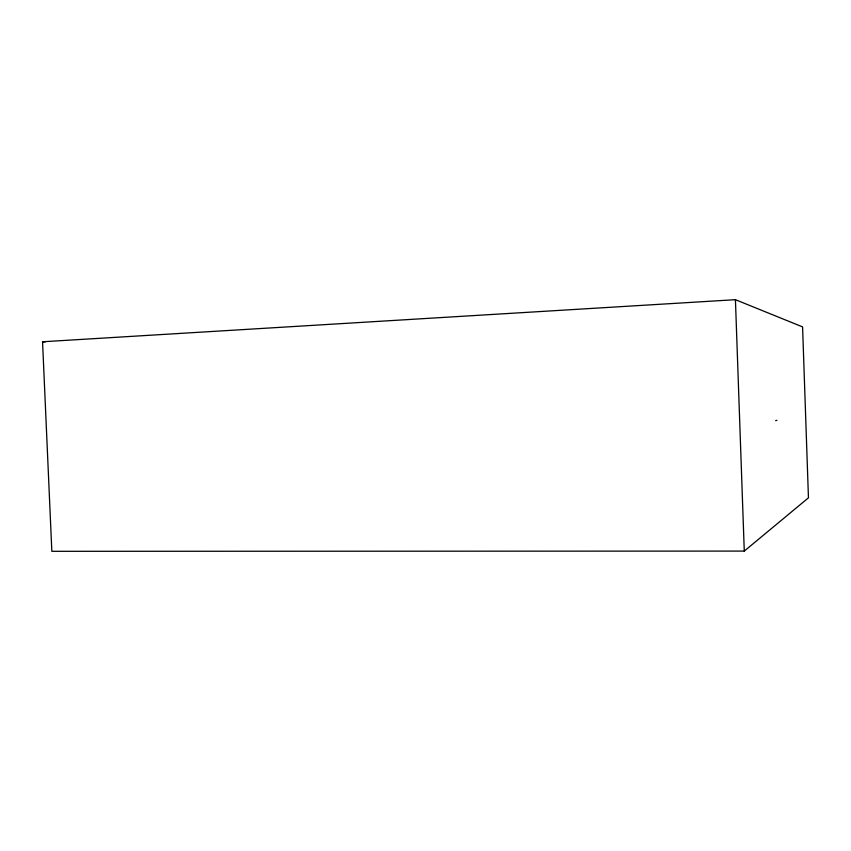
<?xml version="1.0" encoding="UTF-8"?>
<svg xmlns="http://www.w3.org/2000/svg" width="851" height="851" viewBox="0 0 851 851"><rect width="100%" height="100%" fill="white"/><g stroke="black" fill="none" stroke-linecap="round" stroke-linejoin="round"><path stroke-width="1.28" d="M744.274 551.086L808.45 497.835L802.578 326.89L735.424 299.69L42.55 341.772L51.837 551.31L744.274 551.086L735.424 299.69M775.623 420.628L776.974 420.341M42.55 341.772L45.199 341.9"/></g></svg>
